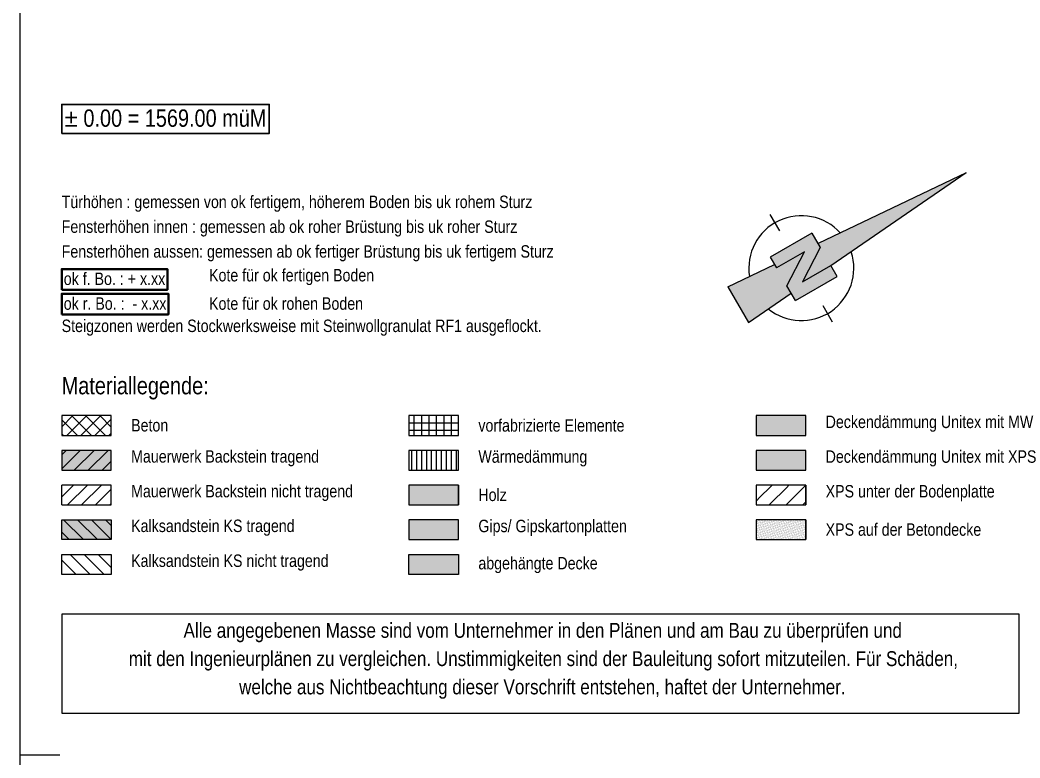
# Model space of a CAD drawing. Header units: centimetres. Extents: x 0.3 to 84.3, y 0.3 to 59.7.
# Drawn here: x 0.3 to 20.46, y 29.94 to 44.82 of the extents above; entities that cross this region are included whole.
import ezdxf

# ---------------------------------------------------------------- set-up
doc = ezdxf.new("R2010")
doc.units = ezdxf.units.CM
doc.linetypes.add('AUSGEZOGEN', pattern=[0])
doc.layers.add('Plankopf', color=7, linetype='AUSGEZOGEN', lineweight=25)
doc.styles.add('ARIALNARROW', font='ARIALN.TTF')

msp = doc.modelspace()

# ---------------------------------------------------------------- hatches: boundary and pattern name
at = {"layer": 'Plankopf', "linetype": 'AUSGEZOGEN', "lineweight": 25, "true_color": 0xc7c7c7}
h = msp.add_hatch(color=9, dxfattribs=at)
h.paths.add_polyline_path([(14.569, 39.44), (14.985, 38.719), (15.845, 39.31), (15.761, 39.456), (16.116, 40.145), (15.551, 39.819), (15.511, 39.89)])
h.paths.add_polyline_path([(16.433, 40.231), (16.076, 39.538), (16.644, 39.866), (16.647, 39.861), (19.376, 41.735), (16.388, 40.309)])
at = {"layer": 'Plankopf', "linetype": 'AUSGEZOGEN', "lineweight": 25, "true_color": 0x656565}
msp.add_hatch(color=251, dxfattribs=at).paths.add_polyline_path([(16.116, 40.145), (15.761, 39.456), (15.93, 39.163), (16.77, 39.647), (16.644, 39.866), (16.076, 39.538), (16.433, 40.231), (16.265, 40.522), (15.425, 40.037), (15.551, 39.819)])
at = {"layer": 'Plankopf', "linetype": 'AUSGEZOGEN', "lineweight": 25, "true_color": 0xf7f3ee}
msp.add_hatch(color=7, dxfattribs=at).paths.add_polyline_path([(16.14, 36.44), (16.14, 36.84), (15.14, 36.84), (15.14, 36.44)])
at = {"layer": 'Plankopf', "linetype": 'AUSGEZOGEN', "lineweight": 25}
for color, points in [(254, [(1.14, 36.14), (1.14, 35.74), (2.14, 35.74), (2.14, 36.14)]), (32, [(8.14, 35.04), (9.14, 35.04), (9.14, 35.44), (8.14, 35.44)]), (254, [(1.14, 34.74), (1.14, 34.34), (2.14, 34.34), (2.14, 34.74)])]:
    msp.add_hatch(color=color, dxfattribs=at).paths.add_polyline_path(points)
at = {"layer": 'Plankopf', "linetype": 'AUSGEZOGEN', "lineweight": 25, "true_color": 0xeff8fa}
msp.add_hatch(color=7, dxfattribs=at).paths.add_polyline_path([(15.14, 35.74), (16.14, 35.74), (16.14, 36.14), (15.14, 36.14)])
at = {"layer": 'Plankopf', "linetype": 'AUSGEZOGEN', "lineweight": 25, "true_color": 0xc7c7c7}
msp.add_hatch(color=9, dxfattribs=at).paths.add_polyline_path([(8.14, 34.34), (9.14, 34.34), (9.14, 34.74), (8.14, 34.74)])
at = {"layer": 'Plankopf', "linetype": 'AUSGEZOGEN', "lineweight": 25, "true_color": 0xe0e0ff}
msp.add_hatch(color=254, dxfattribs=at).paths.add_polyline_path([(9.14, 33.64), (9.14, 34.04), (8.14, 34.04), (8.14, 33.64)])

# ---------------------------------------------------------------- linework, layer by layer
at = {"layer": 'Plankopf', "color": 7, "linetype": 'AUSGEZOGEN', "lineweight": 25}
for p, q in [((0.3, 0.3), (0.3, 59.7)), ((19.376, 41.735), (16.388, 40.309)), ((19.376, 41.735), (16.647, 39.861)), ((15.617, 40.565), (15.425, 40.897)), ((16.265, 40.522), (15.425, 40.037)), ((16.265, 40.522), (16.433, 40.231)), ((16.116, 40.145), (15.551, 39.819)), ((15.761, 39.456), (16.116, 40.145)), ((16.433, 40.231), (16.076, 39.538)), ((15.425, 40.037), (15.551, 39.819)), ((14.569, 39.44), (15.511, 39.89)), ((16.076, 39.538), (16.644, 39.866)), ((16.77, 39.647), (16.644, 39.866)), ((15.93, 39.163), (16.77, 39.647)), ((14.569, 39.44), (14.985, 38.719)), ((14.985, 38.719), (15.845, 39.31)), ((15.93, 39.163), (15.761, 39.456)), ((16.483, 39.064), (16.674, 38.733)), ((2.14, 36.84), (1.14, 36.84)), ((1.14, 36.84), (1.14, 36.44)), ((1.14, 36.618), (1.362, 36.84)), ((1.457, 36.44), (1.14, 36.757)), ((1.245, 36.44), (1.645, 36.84)), ((1.74, 36.44), (1.34, 36.84)), ((1.528, 36.44), (1.928, 36.84)), ((2.023, 36.44), (1.623, 36.84)), ((1.811, 36.44), (2.14, 36.769)), ((2.14, 36.606), (1.906, 36.84)), ((2.14, 36.44), (2.14, 36.84)), ((9.14, 36.84), (8.14, 36.84)), ((8.14, 36.84), (8.14, 36.44)), ((8.14, 36.695), (9.14, 36.695)), ((8.248, 36.44), (8.248, 36.84)), ((8.398, 36.44), (8.398, 36.84)), ((8.548, 36.44), (8.548, 36.84)), ((8.698, 36.44), (8.698, 36.84)), ((8.848, 36.44), (8.848, 36.84)), ((8.998, 36.44), (8.998, 36.84)), ((9.14, 36.44), (9.14, 36.84)), ((16.14, 36.84), (15.14, 36.84)), ((15.14, 36.84), (15.14, 36.44)), ((16.14, 36.44), (16.14, 36.84)), ((2.093, 36.44), (2.14, 36.487)), ((8.14, 36.545), (9.14, 36.545)), ((1.174, 36.44), (1.14, 36.474)), ((1.14, 36.44), (2.14, 36.44)), ((8.14, 36.44), (9.14, 36.44)), ((15.14, 36.44), (16.14, 36.44)), ((2.14, 36.14), (1.14, 36.14)), ((1.14, 36.14), (1.14, 35.74)), ((1.14, 35.769), (1.511, 36.14)), ((1.14, 36.052), (1.228, 36.14)), ((1.393, 35.74), (1.793, 36.14)), ((1.676, 35.74), (2.076, 36.14)), ((2.14, 35.74), (2.14, 36.14)), ((9.14, 36.14), (8.14, 36.14)), ((8.14, 36.14), (8.14, 35.74)), ((8.198, 35.74), (8.198, 36.14)), ((8.298, 35.74), (8.298, 36.14)), ((8.398, 35.74), (8.398, 36.14)), ((8.498, 35.74), (8.498, 36.14)), ((8.598, 35.74), (8.598, 36.14)), ((8.698, 35.74), (8.698, 36.14)), ((8.798, 35.74), (8.798, 36.14)), ((8.898, 35.74), (8.898, 36.14)), ((8.998, 35.74), (8.998, 36.14)), ((9.098, 35.74), (9.098, 36.14)), ((9.14, 35.74), (9.14, 36.14)), ((16.14, 36.14), (15.14, 36.14)), ((15.14, 36.14), (15.14, 35.74)), ((16.14, 35.74), (16.14, 36.14)), ((1.959, 35.74), (2.14, 35.921)), ((1.14, 35.74), (2.14, 35.74)), ((8.14, 35.74), (9.14, 35.74)), ((15.14, 35.74), (16.14, 35.74)), ((2.14, 35.44), (1.14, 35.44)), ((1.14, 35.04), (1.14, 35.44)), ((1.14, 35.204), (1.376, 35.44)), ((1.259, 35.04), (1.659, 35.44)), ((1.542, 35.04), (1.942, 35.44)), ((1.825, 35.04), (2.14, 35.355)), ((2.14, 35.04), (2.14, 35.44)), ((9.14, 35.44), (8.14, 35.44)), ((8.14, 35.44), (8.14, 35.04)), ((9.14, 35.44), (9.14, 35.04)), ((9.14, 35.04), (9.14, 35.44)), ((16.14, 35.44), (15.14, 35.44)), ((15.14, 35.44), (15.14, 35.04)), ((16.14, 35.44), (16.14, 35.04)), ((16.14, 35.04), (16.14, 35.44)), ((1.14, 35.04), (2.14, 35.04)), ((2.108, 35.04), (2.14, 35.072)), ((8.14, 35.04), (9.14, 35.04)), ((15.14, 35.04), (16.14, 35.04)), ((1.14, 34.74), (2.14, 34.74)), ((1.14, 34.34), (1.14, 34.74)), ((1.577, 34.34), (1.177, 34.74)), ((1.86, 34.34), (1.46, 34.74)), ((2.14, 34.343), (1.743, 34.74)), ((2.14, 34.626), (2.026, 34.74)), ((2.14, 34.74), (2.14, 34.34)), ((9.14, 34.74), (8.14, 34.74)), ((8.14, 34.74), (8.14, 34.34)), ((9.14, 34.34), (9.14, 34.74)), ((16.14, 34.74), (15.14, 34.74)), ((15.14, 34.74), (15.14, 34.34)), ((16.14, 34.74), (16.14, 34.34)), ((16.14, 34.34), (16.14, 34.74)), ((1.294, 34.34), (1.14, 34.494)), ((2.14, 34.34), (1.14, 34.34)), ((8.14, 34.34), (9.14, 34.34)), ((15.14, 34.34), (16.14, 34.34)), ((1.14, 34.04), (2.14, 34.04)), ((1.14, 33.64), (1.14, 34.04)), ((1.429, 33.64), (1.14, 33.929)), ((1.712, 33.64), (1.312, 34.04)), ((1.994, 33.64), (1.594, 34.04)), ((2.14, 33.777), (1.877, 34.04)), ((2.14, 34.04), (2.14, 33.64)), ((8.14, 34.04), (9.14, 34.04)), ((8.14, 33.64), (8.14, 34.04)), ((9.14, 34.04), (9.14, 33.64)), ((1.146, 33.64), (1.14, 33.646)), ((2.14, 33.64), (1.14, 33.64)), ((9.14, 33.64), (8.14, 33.64)), ((1.14, 32.84), (1.14, 30.84)), ((20.44, 32.84), (1.14, 32.84)), ((20.44, 30.84), (20.44, 32.84)), ((1.14, 30.84), (20.44, 30.84)), ((0.3, 30), (1.1, 30))]:
    msp.add_line(p, q, dxfattribs=at)
at = {"layer": 'Plankopf', "color": 131, "linetype": 'AUSGEZOGEN', "lineweight": 25, "true_color": 0x70ffff}
for p, q in [((15.182, 35.16), (15.462, 35.44)), ((15.401, 35.04), (15.775, 35.414)), ((15.776, 35.415), (15.801, 35.44)), ((15.946, 35.245), (16.14, 35.439)), ((15.14, 35.118), (15.181, 35.159)), ((15.741, 35.04), (15.945, 35.244)), ((16.115, 35.075), (16.14, 35.1)), ((16.08, 35.04), (16.115, 35.074)), ((15.143, 34.728), (15.143, 34.728)), ((15.145, 34.699), (15.145, 34.699)), ((15.158, 34.715), (15.158, 34.715)), ((15.16, 34.686), (15.16, 34.686)), ((15.171, 34.73), (15.171, 34.73)), ((15.173, 34.702), (15.173, 34.702)), ((15.176, 34.673), (15.176, 34.673)), ((15.186, 34.717), (15.186, 34.717)), ((15.189, 34.689), (15.189, 34.689)), ((15.199, 34.732), (15.199, 34.732)), ((15.202, 34.704), (15.202, 34.704)), ((15.204, 34.676), (15.204, 34.676)), ((15.215, 34.719), (15.215, 34.719)), ((15.217, 34.691), (15.217, 34.691)), ((15.217, 34.691), (15.217, 34.691)), ((15.227, 34.734), (15.227, 34.734)), ((15.23, 34.706), (15.23, 34.706)), ((15.232, 34.678), (15.232, 34.678)), ((15.243, 34.721), (15.243, 34.721)), ((15.245, 34.693), (15.245, 34.693)), ((15.256, 34.737), (15.256, 34.737)), ((15.258, 34.708), (15.258, 34.708)), ((15.26, 34.68), (15.26, 34.68)), ((15.271, 34.724), (15.271, 34.724)), ((15.273, 34.695), (15.273, 34.695)), ((15.284, 34.739), (15.284, 34.739)), ((15.286, 34.711), (15.286, 34.711)), ((15.288, 34.682), (15.288, 34.682)), ((15.299, 34.726), (15.299, 34.726)), ((15.301, 34.698), (15.301, 34.698)), ((15.314, 34.713), (15.314, 34.713)), ((15.317, 34.685), (15.317, 34.685)), ((15.327, 34.728), (15.327, 34.728)), ((15.33, 34.7), (15.33, 34.7)), ((15.332, 34.672), (15.332, 34.672)), ((15.342, 34.715), (15.342, 34.715)), ((15.345, 34.687), (15.345, 34.687)), ((15.355, 34.73), (15.355, 34.73)), ((15.358, 34.702), (15.358, 34.702)), ((15.358, 34.702), (15.358, 34.702)), ((15.36, 34.674), (15.36, 34.674)), ((15.371, 34.717), (15.371, 34.717)), ((15.373, 34.689), (15.373, 34.689)), ((15.384, 34.733), (15.384, 34.733)), ((15.386, 34.705), (15.386, 34.705)), ((15.388, 34.676), (15.388, 34.676)), ((15.399, 34.72), (15.399, 34.72)), ((15.401, 34.692), (15.401, 34.692)), ((15.412, 34.735), (15.412, 34.735)), ((15.414, 34.707), (15.414, 34.707)), ((15.416, 34.679), (15.416, 34.679)), ((15.427, 34.722), (15.427, 34.722)), ((15.429, 34.694), (15.429, 34.694)), ((15.44, 34.737), (15.44, 34.737)), ((15.442, 34.709), (15.442, 34.709)), ((15.445, 34.681), (15.445, 34.681)), ((15.455, 34.724), (15.455, 34.724)), ((15.458, 34.696), (15.458, 34.696)), ((15.468, 34.739), (15.468, 34.739)), ((15.47, 34.711), (15.47, 34.711)), ((15.473, 34.683), (15.473, 34.683)), ((15.483, 34.727), (15.483, 34.727)), ((15.486, 34.698), (15.486, 34.698)), ((15.499, 34.714), (15.499, 34.714)), ((15.499, 34.714), (15.499, 34.714)), ((15.501, 34.685), (15.501, 34.685)), ((15.512, 34.729), (15.512, 34.729)), ((15.514, 34.701), (15.514, 34.701)), ((15.516, 34.672), (15.516, 34.672)), ((15.527, 34.716), (15.527, 34.716)), ((15.529, 34.688), (15.529, 34.688)), ((15.54, 34.731), (15.54, 34.731)), ((15.542, 34.703), (15.542, 34.703)), ((15.544, 34.675), (15.544, 34.675)), ((15.555, 34.718), (15.555, 34.718)), ((15.557, 34.69), (15.557, 34.69)), ((15.568, 34.733), (15.568, 34.733)), ((15.57, 34.705), (15.57, 34.705)), ((15.573, 34.677), (15.573, 34.677)), ((15.583, 34.72), (15.583, 34.72)), ((15.586, 34.692), (15.586, 34.692)), ((15.596, 34.736), (15.596, 34.736)), ((15.598, 34.707), (15.598, 34.707)), ((15.601, 34.679), (15.601, 34.679)), ((15.611, 34.723), (15.611, 34.723)), ((15.614, 34.694), (15.614, 34.694)), ((15.624, 34.738), (15.624, 34.738)), ((15.627, 34.71), (15.627, 34.71)), ((15.629, 34.681), (15.629, 34.681)), ((15.64, 34.725), (15.64, 34.725)), ((15.64, 34.725), (15.64, 34.725)), ((15.642, 34.697), (15.642, 34.697)), ((15.655, 34.712), (15.655, 34.712)), ((15.657, 34.684), (15.657, 34.684)), ((15.668, 34.727), (15.668, 34.727)), ((15.67, 34.699), (15.67, 34.699)), ((15.683, 34.714), (15.683, 34.714)), ((15.685, 34.686), (15.685, 34.686)), ((15.696, 34.729), (15.696, 34.729)), ((15.698, 34.701), (15.698, 34.701)), ((15.701, 34.673), (15.701, 34.673)), ((15.711, 34.716), (15.711, 34.716)), ((15.713, 34.688), (15.713, 34.688)), ((15.724, 34.732), (15.724, 34.732)), ((15.726, 34.704), (15.726, 34.704)), ((15.729, 34.675), (15.729, 34.675)), ((15.739, 34.719), (15.739, 34.719)), ((15.742, 34.691), (15.742, 34.691)), ((15.752, 34.734), (15.752, 34.734)), ((15.755, 34.706), (15.755, 34.706)), ((15.757, 34.678), (15.757, 34.678)), ((15.768, 34.721), (15.768, 34.721)), ((15.77, 34.693), (15.77, 34.693)), ((15.781, 34.736), (15.781, 34.736)), ((15.781, 34.736), (15.781, 34.736)), ((15.783, 34.708), (15.783, 34.708)), ((15.785, 34.68), (15.785, 34.68)), ((15.796, 34.723), (15.796, 34.723)), ((15.798, 34.695), (15.798, 34.695)), ((15.809, 34.739), (15.809, 34.739)), ((15.811, 34.71), (15.811, 34.71)), ((15.813, 34.682), (15.813, 34.682)), ((15.824, 34.726), (15.824, 34.726)), ((15.826, 34.697), (15.826, 34.697)), ((15.839, 34.713), (15.839, 34.713)), ((15.841, 34.684), (15.841, 34.684)), ((15.852, 34.728), (15.852, 34.728)), ((15.854, 34.7), (15.854, 34.7)), ((15.867, 34.715), (15.867, 34.715)), ((15.87, 34.687), (15.87, 34.687)), ((15.88, 34.73), (15.88, 34.73)), ((15.883, 34.702), (15.883, 34.702)), ((15.885, 34.674), (15.885, 34.674)), ((15.896, 34.717), (15.896, 34.717)), ((15.898, 34.689), (15.898, 34.689)), ((15.909, 34.732), (15.909, 34.732)), ((15.911, 34.704), (15.911, 34.704)), ((15.913, 34.676), (15.913, 34.676)), ((15.913, 34.676), (15.913, 34.676)), ((15.924, 34.719), (15.924, 34.719)), ((15.926, 34.691), (15.926, 34.691)), ((15.937, 34.735), (15.937, 34.735)), ((15.939, 34.706), (15.939, 34.706)), ((15.941, 34.678), (15.941, 34.678)), ((15.952, 34.722), (15.952, 34.722)), ((15.954, 34.693), (15.954, 34.693)), ((15.965, 34.737), (15.965, 34.737)), ((15.967, 34.709), (15.967, 34.709)), ((15.969, 34.681), (15.969, 34.681)), ((15.98, 34.724), (15.98, 34.724)), ((15.982, 34.696), (15.982, 34.696)), ((15.993, 34.739), (15.993, 34.739)), ((15.995, 34.711), (15.995, 34.711)), ((15.998, 34.683), (15.998, 34.683)), ((16.008, 34.726), (16.008, 34.726)), ((16.011, 34.698), (16.011, 34.698)), ((16.024, 34.713), (16.024, 34.713)), ((16.026, 34.685), (16.026, 34.685)), ((16.037, 34.728), (16.037, 34.728)), ((16.039, 34.7), (16.039, 34.7)), ((16.041, 34.672), (16.041, 34.672)), ((16.052, 34.716), (16.052, 34.716)), ((16.054, 34.687), (16.054, 34.687)), ((16.054, 34.687), (16.054, 34.687)), ((16.065, 34.731), (16.065, 34.731)), ((16.067, 34.703), (16.067, 34.703)), ((16.069, 34.674), (16.069, 34.674)), ((16.08, 34.718), (16.08, 34.718)), ((16.082, 34.69), (16.082, 34.69)), ((16.093, 34.733), (16.093, 34.733)), ((16.095, 34.705), (16.095, 34.705)), ((16.097, 34.677), (16.097, 34.677)), ((16.108, 34.72), (16.108, 34.72)), ((16.11, 34.692), (16.11, 34.692)), ((16.121, 34.735), (16.121, 34.735)), ((16.123, 34.707), (16.123, 34.707)), ((16.126, 34.679), (16.126, 34.679)), ((16.136, 34.722), (16.136, 34.722)), ((16.139, 34.694), (16.139, 34.694)), ((15.141, 34.571), (15.141, 34.571)), ((15.144, 34.543), (15.144, 34.543)), ((15.146, 34.515), (15.146, 34.515)), ((15.147, 34.671), (15.147, 34.671)), ((15.148, 34.487), (15.148, 34.487)), ((15.15, 34.643), (15.15, 34.643)), ((15.152, 34.615), (15.152, 34.615)), ((15.154, 34.587), (15.154, 34.587)), ((15.157, 34.558), (15.157, 34.558)), ((15.159, 34.53), (15.159, 34.53)), ((15.161, 34.502), (15.161, 34.502)), ((15.163, 34.658), (15.163, 34.658)), ((15.163, 34.474), (15.163, 34.474)), ((15.165, 34.63), (15.165, 34.63)), ((15.167, 34.602), (15.167, 34.602)), ((15.169, 34.574), (15.169, 34.574)), ((15.172, 34.545), (15.172, 34.545)), ((15.174, 34.517), (15.174, 34.517)), ((15.176, 34.489), (15.176, 34.489)), ((15.178, 34.645), (15.178, 34.645)), ((15.18, 34.617), (15.18, 34.617)), ((15.182, 34.589), (15.182, 34.589)), ((15.185, 34.561), (15.185, 34.561)), ((15.187, 34.532), (15.187, 34.532)), ((15.189, 34.504), (15.189, 34.504)), ((15.191, 34.66), (15.191, 34.66)), ((15.192, 34.476), (15.192, 34.476)), ((15.193, 34.632), (15.193, 34.632)), ((15.195, 34.604), (15.195, 34.604)), ((15.198, 34.576), (15.198, 34.576)), ((15.2, 34.548), (15.2, 34.548)), ((15.202, 34.519), (15.202, 34.519)), ((15.204, 34.491), (15.204, 34.491)), ((15.206, 34.647), (15.206, 34.647)), ((15.208, 34.619), (15.208, 34.619)), ((15.208, 34.619), (15.208, 34.619)), ((15.211, 34.591), (15.211, 34.591)), ((15.213, 34.563), (15.213, 34.563)), ((15.215, 34.535), (15.215, 34.535)), ((15.217, 34.507), (15.217, 34.507)), ((15.219, 34.663), (15.219, 34.663)), ((15.22, 34.478), (15.22, 34.478)), ((15.22, 34.478), (15.22, 34.478)), ((15.221, 34.635), (15.221, 34.635)), ((15.224, 34.606), (15.224, 34.606)), ((15.226, 34.578), (15.226, 34.578)), ((15.228, 34.55), (15.228, 34.55)), ((15.228, 34.55), (15.228, 34.55)), ((15.23, 34.522), (15.23, 34.522)), ((15.233, 34.494), (15.233, 34.494)), ((15.234, 34.65), (15.234, 34.65)), ((15.237, 34.622), (15.237, 34.622)), ((15.239, 34.593), (15.239, 34.593)), ((15.241, 34.565), (15.241, 34.565)), ((15.243, 34.537), (15.243, 34.537)), ((15.246, 34.509), (15.246, 34.509)), ((15.247, 34.665), (15.247, 34.665)), ((15.248, 34.481), (15.248, 34.481)), ((15.25, 34.637), (15.25, 34.637)), ((15.252, 34.609), (15.252, 34.609)), ((15.254, 34.58), (15.254, 34.58)), ((15.256, 34.552), (15.256, 34.552)), ((15.259, 34.524), (15.259, 34.524)), ((15.261, 34.496), (15.261, 34.496)), ((15.262, 34.652), (15.262, 34.652)), ((15.265, 34.624), (15.265, 34.624)), ((15.267, 34.596), (15.267, 34.596)), ((15.269, 34.567), (15.269, 34.567)), ((15.272, 34.539), (15.272, 34.539)), ((15.274, 34.511), (15.274, 34.511)), ((15.275, 34.667), (15.275, 34.667)), ((15.276, 34.483), (15.276, 34.483)), ((15.278, 34.639), (15.278, 34.639)), ((15.28, 34.611), (15.28, 34.611)), ((15.282, 34.583), (15.282, 34.583)), ((15.284, 34.554), (15.284, 34.554)), ((15.287, 34.526), (15.287, 34.526)), ((15.289, 34.498), (15.289, 34.498)), ((15.291, 34.654), (15.291, 34.654)), ((15.293, 34.626), (15.293, 34.626)), ((15.295, 34.598), (15.295, 34.598)), ((15.297, 34.57), (15.297, 34.57)), ((15.3, 34.542), (15.3, 34.542)), ((15.302, 34.513), (15.302, 34.513)), ((15.304, 34.67), (15.304, 34.67)), ((15.304, 34.485), (15.304, 34.485)), ((15.306, 34.641), (15.306, 34.641)), ((15.308, 34.613), (15.308, 34.613)), ((15.31, 34.585), (15.31, 34.585)), ((15.313, 34.557), (15.313, 34.557)), ((15.315, 34.529), (15.315, 34.529)), ((15.317, 34.5), (15.317, 34.5)), ((15.319, 34.657), (15.319, 34.657)), ((15.319, 34.472), (15.319, 34.472)), ((15.321, 34.628), (15.321, 34.628)), ((15.323, 34.6), (15.323, 34.6)), ((15.326, 34.572), (15.326, 34.572)), ((15.328, 34.544), (15.328, 34.544)), ((15.33, 34.516), (15.33, 34.516)), ((15.332, 34.487), (15.332, 34.487)), ((15.334, 34.644), (15.334, 34.644)), ((15.336, 34.615), (15.336, 34.615)), ((15.339, 34.587), (15.339, 34.587)), ((15.341, 34.559), (15.341, 34.559)), ((15.343, 34.531), (15.343, 34.531)), ((15.345, 34.503), (15.345, 34.503)), ((15.347, 34.659), (15.347, 34.659)), ((15.348, 34.474), (15.348, 34.474)), ((15.349, 34.631), (15.349, 34.631)), ((15.349, 34.631), (15.349, 34.631)), ((15.352, 34.602), (15.352, 34.602)), ((15.354, 34.574), (15.354, 34.574)), ((15.356, 34.546), (15.356, 34.546)), ((15.358, 34.518), (15.358, 34.518)), ((15.361, 34.49), (15.361, 34.49)), ((15.361, 34.49), (15.361, 34.49)), ((15.362, 34.646), (15.362, 34.646)), ((15.365, 34.618), (15.365, 34.618)), ((15.367, 34.589), (15.367, 34.589)), ((15.369, 34.561), (15.369, 34.561)), ((15.369, 34.561), (15.369, 34.561)), ((15.371, 34.533), (15.371, 34.533)), ((15.374, 34.505), (15.374, 34.505)), ((15.375, 34.661), (15.375, 34.661)), ((15.376, 34.477), (15.376, 34.477)), ((15.377, 34.633), (15.377, 34.633)), ((15.38, 34.605), (15.38, 34.605)), ((15.382, 34.577), (15.382, 34.577)), ((15.384, 34.548), (15.384, 34.548)), ((15.387, 34.52), (15.387, 34.52)), ((15.389, 34.492), (15.389, 34.492)), ((15.39, 34.648), (15.39, 34.648)), ((15.393, 34.62), (15.393, 34.62)), ((15.395, 34.592), (15.395, 34.592)), ((15.397, 34.564), (15.397, 34.564)), ((15.4, 34.535), (15.4, 34.535)), ((15.402, 34.507), (15.402, 34.507)), ((15.403, 34.663), (15.403, 34.663)), ((15.404, 34.479), (15.404, 34.479)), ((15.406, 34.635), (15.406, 34.635)), ((15.408, 34.607), (15.408, 34.607)), ((15.41, 34.579), (15.41, 34.579)), ((15.412, 34.551), (15.412, 34.551)), ((15.415, 34.522), (15.415, 34.522)), ((15.417, 34.494), (15.417, 34.494)), ((15.419, 34.65), (15.419, 34.65)), ((15.421, 34.622), (15.421, 34.622)), ((15.423, 34.594), (15.423, 34.594)), ((15.425, 34.566), (15.425, 34.566)), ((15.428, 34.538), (15.428, 34.538)), ((15.43, 34.509), (15.43, 34.509)), ((15.432, 34.666), (15.432, 34.666)), ((15.432, 34.481), (15.432, 34.481)), ((15.434, 34.637), (15.434, 34.637)), ((15.436, 34.609), (15.436, 34.609)), ((15.438, 34.581), (15.438, 34.581)), ((15.441, 34.553), (15.441, 34.553)), ((15.443, 34.525), (15.443, 34.525)), ((15.445, 34.496), (15.445, 34.496)), ((15.447, 34.653), (15.447, 34.653)), ((15.449, 34.624), (15.449, 34.624)), ((15.451, 34.596), (15.451, 34.596)), ((15.454, 34.568), (15.454, 34.568)), ((15.456, 34.54), (15.456, 34.54)), ((15.458, 34.512), (15.458, 34.512)), ((15.46, 34.668), (15.46, 34.668)), ((15.46, 34.484), (15.46, 34.484)), ((15.462, 34.64), (15.462, 34.64)), ((15.464, 34.612), (15.464, 34.612)), ((15.467, 34.583), (15.467, 34.583)), ((15.469, 34.555), (15.469, 34.555)), ((15.471, 34.527), (15.471, 34.527)), ((15.473, 34.499), (15.473, 34.499)), ((15.475, 34.655), (15.475, 34.655)), ((15.476, 34.471), (15.476, 34.471)), ((15.477, 34.627), (15.477, 34.627)), ((15.48, 34.599), (15.48, 34.599)), ((15.482, 34.57), (15.482, 34.57)), ((15.484, 34.542), (15.484, 34.542)), ((15.486, 34.514), (15.486, 34.514)), ((15.488, 34.67), (15.488, 34.67)), ((15.489, 34.486), (15.489, 34.486)), ((15.49, 34.642), (15.49, 34.642)), ((15.49, 34.642), (15.49, 34.642)), ((15.493, 34.614), (15.493, 34.614)), ((15.495, 34.586), (15.495, 34.586)), ((15.497, 34.557), (15.497, 34.557)), ((15.499, 34.529), (15.499, 34.529)), ((15.502, 34.501), (15.502, 34.501)), ((15.502, 34.501), (15.502, 34.501)), ((15.503, 34.657), (15.503, 34.657)), ((15.504, 34.473), (15.504, 34.473)), ((15.505, 34.629), (15.505, 34.629)), ((15.508, 34.601), (15.508, 34.601)), ((15.51, 34.573), (15.51, 34.573)), ((15.51, 34.573), (15.51, 34.573)), ((15.512, 34.544), (15.512, 34.544)), ((15.515, 34.516), (15.515, 34.516)), ((15.517, 34.488), (15.517, 34.488)), ((15.518, 34.644), (15.518, 34.644)), ((15.521, 34.616), (15.521, 34.616)), ((15.523, 34.588), (15.523, 34.588)), ((15.525, 34.56), (15.525, 34.56)), ((15.528, 34.531), (15.528, 34.531)), ((15.53, 34.503), (15.53, 34.503)), ((15.531, 34.659), (15.531, 34.659)), ((15.532, 34.475), (15.532, 34.475)), ((15.534, 34.631), (15.534, 34.631)), ((15.536, 34.603), (15.536, 34.603)), ((15.538, 34.575), (15.538, 34.575)), ((15.54, 34.547), (15.54, 34.547)), ((15.543, 34.519), (15.543, 34.519)), ((15.545, 34.49), (15.545, 34.49)), ((15.547, 34.647), (15.547, 34.647)), ((15.549, 34.618), (15.549, 34.618)), ((15.551, 34.59), (15.551, 34.59)), ((15.553, 34.562), (15.553, 34.562)), ((15.556, 34.534), (15.556, 34.534)), ((15.558, 34.506), (15.558, 34.506)), ((15.56, 34.662), (15.56, 34.662)), ((15.56, 34.477), (15.56, 34.477)), ((15.562, 34.634), (15.562, 34.634)), ((15.564, 34.605), (15.564, 34.605)), ((15.566, 34.577), (15.566, 34.577)), ((15.569, 34.549), (15.569, 34.549)), ((15.571, 34.521), (15.571, 34.521)), ((15.573, 34.493), (15.573, 34.493)), ((15.575, 34.649), (15.575, 34.649)), ((15.577, 34.621), (15.577, 34.621)), ((15.579, 34.592), (15.579, 34.592)), ((15.582, 34.564), (15.582, 34.564)), ((15.584, 34.536), (15.584, 34.536)), ((15.586, 34.508), (15.586, 34.508)), ((15.588, 34.664), (15.588, 34.664)), ((15.588, 34.48), (15.588, 34.48)), ((15.59, 34.636), (15.59, 34.636)), ((15.592, 34.608), (15.592, 34.608)), ((15.595, 34.579), (15.595, 34.579)), ((15.597, 34.551), (15.597, 34.551)), ((15.599, 34.523), (15.599, 34.523)), ((15.601, 34.495), (15.601, 34.495)), ((15.603, 34.651), (15.603, 34.651)), ((15.605, 34.623), (15.605, 34.623)), ((15.608, 34.595), (15.608, 34.595)), ((15.61, 34.566), (15.61, 34.566)), ((15.612, 34.538), (15.612, 34.538)), ((15.614, 34.51), (15.614, 34.51)), ((15.616, 34.666), (15.616, 34.666)), ((15.617, 34.482), (15.617, 34.482)), ((15.618, 34.638), (15.618, 34.638)), ((15.62, 34.61), (15.62, 34.61)), ((15.623, 34.582), (15.623, 34.582)), ((15.625, 34.554), (15.625, 34.554)), ((15.627, 34.525), (15.627, 34.525)), ((15.63, 34.497), (15.63, 34.497)), ((15.631, 34.653), (15.631, 34.653)), ((15.631, 34.653), (15.631, 34.653)), ((15.633, 34.625), (15.633, 34.625)), ((15.636, 34.597), (15.636, 34.597)), ((15.638, 34.569), (15.638, 34.569)), ((15.64, 34.541), (15.64, 34.541)), ((15.643, 34.512), (15.643, 34.512)), ((15.643, 34.512), (15.643, 34.512)), ((15.644, 34.669), (15.644, 34.669)), ((15.645, 34.484), (15.645, 34.484)), ((15.646, 34.64), (15.646, 34.64)), ((15.649, 34.612), (15.649, 34.612)), ((15.651, 34.584), (15.651, 34.584)), ((15.651, 34.584), (15.651, 34.584)), ((15.653, 34.556), (15.653, 34.556)), ((15.655, 34.528), (15.655, 34.528)), ((15.658, 34.499), (15.658, 34.499)), ((15.659, 34.656), (15.659, 34.656)), ((15.66, 34.471), (15.66, 34.471)), ((15.662, 34.627), (15.662, 34.627)), ((15.664, 34.599), (15.664, 34.599)), ((15.666, 34.571), (15.666, 34.571)), ((15.668, 34.543), (15.668, 34.543)), ((15.671, 34.515), (15.671, 34.515)), ((15.672, 34.671), (15.672, 34.671)), ((15.673, 34.486), (15.673, 34.486)), ((15.675, 34.643), (15.675, 34.643)), ((15.677, 34.614), (15.677, 34.614)), ((15.679, 34.586), (15.679, 34.586)), ((15.681, 34.558), (15.681, 34.558)), ((15.684, 34.53), (15.684, 34.53)), ((15.686, 34.502), (15.686, 34.502)), ((15.688, 34.658), (15.688, 34.658)), ((15.688, 34.473), (15.688, 34.473)), ((15.69, 34.63), (15.69, 34.63)), ((15.692, 34.601), (15.692, 34.601)), ((15.694, 34.573), (15.694, 34.573)), ((15.697, 34.545), (15.697, 34.545)), ((15.699, 34.517), (15.699, 34.517)), ((15.701, 34.489), (15.701, 34.489)), ((15.703, 34.645), (15.703, 34.645)), ((15.705, 34.617), (15.705, 34.617)), ((15.707, 34.589), (15.707, 34.589)), ((15.71, 34.56), (15.71, 34.56)), ((15.712, 34.532), (15.712, 34.532)), ((15.714, 34.504), (15.714, 34.504)), ((15.716, 34.66), (15.716, 34.66)), ((15.716, 34.476), (15.716, 34.476)), ((15.718, 34.632), (15.718, 34.632)), ((15.72, 34.604), (15.72, 34.604)), ((15.723, 34.576), (15.723, 34.576)), ((15.725, 34.547), (15.725, 34.547)), ((15.727, 34.519), (15.727, 34.519)), ((15.729, 34.491), (15.729, 34.491)), ((15.731, 34.647), (15.731, 34.647)), ((15.733, 34.619), (15.733, 34.619)), ((15.736, 34.591), (15.736, 34.591)), ((15.738, 34.563), (15.738, 34.563)), ((15.74, 34.534), (15.74, 34.534)), ((15.742, 34.506), (15.742, 34.506)), ((15.744, 34.662), (15.744, 34.662)), ((15.745, 34.478), (15.745, 34.478)), ((15.746, 34.634), (15.746, 34.634)), ((15.748, 34.606), (15.748, 34.606)), ((15.751, 34.578), (15.751, 34.578)), ((15.753, 34.55), (15.753, 34.55)), ((15.755, 34.521), (15.755, 34.521)), ((15.758, 34.493), (15.758, 34.493)), ((15.759, 34.649), (15.759, 34.649)), ((15.761, 34.621), (15.761, 34.621)), ((15.764, 34.593), (15.764, 34.593)), ((15.766, 34.565), (15.766, 34.565)), ((15.768, 34.537), (15.768, 34.537)), ((15.771, 34.508), (15.771, 34.508)), ((15.772, 34.665), (15.772, 34.665)), ((15.772, 34.665), (15.772, 34.665)), ((15.773, 34.48), (15.773, 34.48)), ((15.774, 34.636), (15.774, 34.636)), ((15.777, 34.608), (15.777, 34.608)), ((15.779, 34.58), (15.779, 34.58)), ((15.781, 34.552), (15.781, 34.552)), ((15.783, 34.524), (15.783, 34.524)), ((15.783, 34.524), (15.783, 34.524)), ((15.786, 34.496), (15.786, 34.496)), ((15.787, 34.652), (15.787, 34.652)), ((15.79, 34.623), (15.79, 34.623)), ((15.792, 34.595), (15.792, 34.595)), ((15.792, 34.595), (15.792, 34.595)), ((15.794, 34.567), (15.794, 34.567)), ((15.796, 34.539), (15.796, 34.539)), ((15.799, 34.511), (15.799, 34.511)), ((15.8, 34.667), (15.8, 34.667)), ((15.801, 34.483), (15.801, 34.483)), ((15.803, 34.639), (15.803, 34.639)), ((15.805, 34.611), (15.805, 34.611)), ((15.807, 34.582), (15.807, 34.582)), ((15.809, 34.554), (15.809, 34.554)), ((15.812, 34.526), (15.812, 34.526)), ((15.814, 34.498), (15.814, 34.498)), ((15.816, 34.654), (15.816, 34.654)), ((15.818, 34.626), (15.818, 34.626)), ((15.82, 34.598), (15.82, 34.598)), ((15.822, 34.569), (15.822, 34.569)), ((15.825, 34.541), (15.825, 34.541)), ((15.827, 34.513), (15.827, 34.513)), ((15.829, 34.669), (15.829, 34.669)), ((15.829, 34.485), (15.829, 34.485)), ((15.831, 34.641), (15.831, 34.641)), ((15.833, 34.613), (15.833, 34.613)), ((15.835, 34.585), (15.835, 34.585)), ((15.838, 34.556), (15.838, 34.556)), ((15.84, 34.528), (15.84, 34.528)), ((15.842, 34.5), (15.842, 34.5)), ((15.844, 34.656), (15.844, 34.656)), ((15.844, 34.472), (15.844, 34.472)), ((15.846, 34.628), (15.846, 34.628)), ((15.848, 34.6), (15.848, 34.6)), ((15.851, 34.572), (15.851, 34.572)), ((15.853, 34.543), (15.853, 34.543)), ((15.855, 34.515), (15.855, 34.515)), ((15.857, 34.671), (15.857, 34.671)), ((15.857, 34.487), (15.857, 34.487)), ((15.859, 34.643), (15.859, 34.643)), ((15.861, 34.615), (15.861, 34.615)), ((15.864, 34.587), (15.864, 34.587)), ((15.866, 34.559), (15.866, 34.559)), ((15.868, 34.531), (15.868, 34.531)), ((15.87, 34.502), (15.87, 34.502)), ((15.872, 34.658), (15.872, 34.658)), ((15.873, 34.474), (15.873, 34.474)), ((15.874, 34.63), (15.874, 34.63)), ((15.876, 34.602), (15.876, 34.602)), ((15.879, 34.574), (15.879, 34.574)), ((15.881, 34.546), (15.881, 34.546)), ((15.883, 34.518), (15.883, 34.518)), ((15.886, 34.489), (15.886, 34.489)), ((15.887, 34.646), (15.887, 34.646)), ((15.889, 34.617), (15.889, 34.617)), ((15.892, 34.589), (15.892, 34.589)), ((15.894, 34.561), (15.894, 34.561)), ((15.896, 34.533), (15.896, 34.533)), ((15.898, 34.505), (15.898, 34.505)), ((15.9, 34.661), (15.9, 34.661)), ((15.901, 34.476), (15.901, 34.476)), ((15.902, 34.633), (15.902, 34.633)), ((15.905, 34.604), (15.905, 34.604)), ((15.907, 34.576), (15.907, 34.576)), ((15.909, 34.548), (15.909, 34.548)), ((15.911, 34.52), (15.911, 34.52)), ((15.914, 34.492), (15.914, 34.492)), ((15.915, 34.648), (15.915, 34.648)), ((15.918, 34.62), (15.918, 34.62)), ((15.92, 34.591), (15.92, 34.591)), ((15.922, 34.563), (15.922, 34.563)), ((15.924, 34.535), (15.924, 34.535)), ((15.924, 34.535), (15.924, 34.535)), ((15.927, 34.507), (15.927, 34.507)), ((15.928, 34.663), (15.928, 34.663)), ((15.929, 34.479), (15.929, 34.479)), ((15.931, 34.635), (15.931, 34.635)), ((15.933, 34.607), (15.933, 34.607)), ((15.933, 34.607), (15.933, 34.607)), ((15.935, 34.578), (15.935, 34.578)), ((15.937, 34.55), (15.937, 34.55)), ((15.94, 34.522), (15.94, 34.522)), ((15.942, 34.494), (15.942, 34.494)), ((15.944, 34.65), (15.944, 34.65)), ((15.946, 34.622), (15.946, 34.622)), ((15.948, 34.594), (15.948, 34.594)), ((15.95, 34.566), (15.95, 34.566)), ((15.953, 34.537), (15.953, 34.537)), ((15.955, 34.509), (15.955, 34.509)), ((15.956, 34.665), (15.956, 34.665)), ((15.957, 34.481), (15.957, 34.481)), ((15.959, 34.637), (15.959, 34.637)), ((15.961, 34.609), (15.961, 34.609)), ((15.963, 34.581), (15.963, 34.581)), ((15.966, 34.553), (15.966, 34.553)), ((15.968, 34.524), (15.968, 34.524)), ((15.97, 34.496), (15.97, 34.496)), ((15.972, 34.652), (15.972, 34.652)), ((15.974, 34.624), (15.974, 34.624)), ((15.976, 34.596), (15.976, 34.596)), ((15.979, 34.568), (15.979, 34.568)), ((15.981, 34.54), (15.981, 34.54)), ((15.983, 34.511), (15.983, 34.511)), ((15.985, 34.668), (15.985, 34.668)), ((15.985, 34.483), (15.985, 34.483)), ((15.987, 34.639), (15.987, 34.639)), ((15.989, 34.611), (15.989, 34.611)), ((15.991, 34.583), (15.991, 34.583)), ((15.994, 34.555), (15.994, 34.555)), ((15.996, 34.527), (15.996, 34.527)), ((15.998, 34.498), (15.998, 34.498)), ((16, 34.655), (16, 34.655)), ((16.001, 34.47), (16.001, 34.47)), ((16.002, 34.626), (16.002, 34.626)), ((16.004, 34.598), (16.004, 34.598)), ((16.007, 34.57), (16.007, 34.57)), ((16.009, 34.542), (16.009, 34.542)), ((16.011, 34.514), (16.011, 34.514)), ((16.013, 34.67), (16.013, 34.67)), ((16.014, 34.485), (16.014, 34.485)), ((16.015, 34.642), (16.015, 34.642)), ((16.017, 34.613), (16.017, 34.613)), ((16.02, 34.585), (16.02, 34.585)), ((16.022, 34.557), (16.022, 34.557)), ((16.024, 34.529), (16.024, 34.529)), ((16.026, 34.501), (16.026, 34.501)), ((16.028, 34.657), (16.028, 34.657)), ((16.029, 34.473), (16.029, 34.473)), ((16.03, 34.629), (16.03, 34.629)), ((16.033, 34.6), (16.033, 34.6)), ((16.035, 34.572), (16.035, 34.572)), ((16.037, 34.544), (16.037, 34.544)), ((16.039, 34.516), (16.039, 34.516)), ((16.042, 34.488), (16.042, 34.488)), ((16.043, 34.644), (16.043, 34.644)), ((16.046, 34.616), (16.046, 34.616)), ((16.048, 34.588), (16.048, 34.588)), ((16.05, 34.559), (16.05, 34.559)), ((16.052, 34.531), (16.052, 34.531)), ((16.055, 34.503), (16.055, 34.503)), ((16.056, 34.659), (16.056, 34.659)), ((16.057, 34.475), (16.057, 34.475)), ((16.059, 34.631), (16.059, 34.631)), ((16.061, 34.603), (16.061, 34.603)), ((16.063, 34.575), (16.063, 34.575)), ((16.065, 34.546), (16.065, 34.546)), ((16.065, 34.546), (16.065, 34.546)), ((16.068, 34.518), (16.068, 34.518)), ((16.07, 34.49), (16.07, 34.49)), ((16.072, 34.646), (16.072, 34.646)), ((16.074, 34.618), (16.074, 34.618)), ((16.074, 34.618), (16.074, 34.618)), ((16.076, 34.59), (16.076, 34.59)), ((16.078, 34.562), (16.078, 34.562)), ((16.081, 34.533), (16.081, 34.533)), ((16.083, 34.505), (16.083, 34.505)), ((16.084, 34.661), (16.084, 34.661)), ((16.085, 34.477), (16.085, 34.477)), ((16.085, 34.477), (16.085, 34.477)), ((16.087, 34.633), (16.087, 34.633)), ((16.089, 34.605), (16.089, 34.605)), ((16.091, 34.577), (16.091, 34.577)), ((16.094, 34.549), (16.094, 34.549)), ((16.096, 34.52), (16.096, 34.52)), ((16.098, 34.492), (16.098, 34.492)), ((16.1, 34.648), (16.1, 34.648)), ((16.102, 34.62), (16.102, 34.62)), ((16.104, 34.592), (16.104, 34.592)), ((16.107, 34.564), (16.107, 34.564)), ((16.109, 34.536), (16.109, 34.536)), ((16.111, 34.508), (16.111, 34.508)), ((16.113, 34.664), (16.113, 34.664)), ((16.113, 34.479), (16.113, 34.479)), ((16.115, 34.635), (16.115, 34.635)), ((16.117, 34.607), (16.117, 34.607)), ((16.119, 34.579), (16.119, 34.579)), ((16.122, 34.551), (16.122, 34.551)), ((16.124, 34.523), (16.124, 34.523)), ((16.126, 34.495), (16.126, 34.495)), ((16.128, 34.651), (16.128, 34.651)), ((16.13, 34.623), (16.13, 34.623)), ((16.132, 34.594), (16.132, 34.594)), ((16.135, 34.566), (16.135, 34.566)), ((16.137, 34.538), (16.137, 34.538)), ((16.139, 34.51), (16.139, 34.51)), ((15.142, 34.387), (15.142, 34.387)), ((15.144, 34.359), (15.144, 34.359)), ((15.15, 34.459), (15.15, 34.459)), ((15.153, 34.43), (15.153, 34.43)), ((15.155, 34.402), (15.155, 34.402)), ((15.157, 34.374), (15.157, 34.374)), ((15.159, 34.346), (15.159, 34.346)), ((15.166, 34.446), (15.166, 34.446)), ((15.168, 34.417), (15.168, 34.417)), ((15.17, 34.389), (15.17, 34.389)), ((15.172, 34.361), (15.172, 34.361)), ((15.179, 34.461), (15.179, 34.461)), ((15.181, 34.433), (15.181, 34.433)), ((15.183, 34.404), (15.183, 34.404)), ((15.185, 34.376), (15.185, 34.376)), ((15.188, 34.348), (15.188, 34.348)), ((15.194, 34.448), (15.194, 34.448)), ((15.196, 34.42), (15.196, 34.42)), ((15.198, 34.392), (15.198, 34.392)), ((15.201, 34.363), (15.201, 34.363)), ((15.207, 34.463), (15.207, 34.463)), ((15.209, 34.435), (15.209, 34.435)), ((15.211, 34.407), (15.211, 34.407)), ((15.214, 34.379), (15.214, 34.379)), ((15.216, 34.35), (15.216, 34.35)), ((15.222, 34.45), (15.222, 34.45)), ((15.224, 34.422), (15.224, 34.422)), ((15.227, 34.394), (15.227, 34.394)), ((15.229, 34.366), (15.229, 34.366)), ((15.235, 34.465), (15.235, 34.465)), ((15.237, 34.437), (15.237, 34.437)), ((15.239, 34.409), (15.239, 34.409)), ((15.239, 34.409), (15.239, 34.409)), ((15.242, 34.381), (15.242, 34.381)), ((15.244, 34.353), (15.244, 34.353)), ((15.25, 34.452), (15.25, 34.452)), ((15.252, 34.424), (15.252, 34.424)), ((15.255, 34.396), (15.255, 34.396)), ((15.257, 34.368), (15.257, 34.368)), ((15.263, 34.468), (15.263, 34.468)), ((15.265, 34.439), (15.265, 34.439)), ((15.268, 34.411), (15.268, 34.411)), ((15.27, 34.383), (15.27, 34.383)), ((15.272, 34.355), (15.272, 34.355)), ((15.278, 34.455), (15.278, 34.455)), ((15.281, 34.427), (15.281, 34.427)), ((15.283, 34.398), (15.283, 34.398)), ((15.285, 34.37), (15.285, 34.37)), ((15.287, 34.342), (15.287, 34.342)), ((15.291, 34.47), (15.291, 34.47)), ((15.294, 34.442), (15.294, 34.442)), ((15.296, 34.414), (15.296, 34.414)), ((15.298, 34.385), (15.298, 34.385)), ((15.3, 34.357), (15.3, 34.357)), ((15.307, 34.457), (15.307, 34.457)), ((15.309, 34.429), (15.309, 34.429)), ((15.311, 34.401), (15.311, 34.401)), ((15.313, 34.372), (15.313, 34.372)), ((15.316, 34.344), (15.316, 34.344)), ((15.322, 34.444), (15.322, 34.444)), ((15.324, 34.416), (15.324, 34.416)), ((15.326, 34.388), (15.326, 34.388)), ((15.329, 34.359), (15.329, 34.359)), ((15.335, 34.459), (15.335, 34.459)), ((15.337, 34.431), (15.337, 34.431)), ((15.339, 34.403), (15.339, 34.403)), ((15.342, 34.375), (15.342, 34.375)), ((15.344, 34.346), (15.344, 34.346)), ((15.35, 34.446), (15.35, 34.446)), ((15.352, 34.418), (15.352, 34.418)), ((15.354, 34.39), (15.354, 34.39)), ((15.357, 34.362), (15.357, 34.362)), ((15.363, 34.461), (15.363, 34.461)), ((15.365, 34.433), (15.365, 34.433)), ((15.367, 34.405), (15.367, 34.405)), ((15.37, 34.377), (15.37, 34.377)), ((15.372, 34.349), (15.372, 34.349)), ((15.372, 34.349), (15.372, 34.349)), ((15.378, 34.449), (15.378, 34.449)), ((15.38, 34.42), (15.38, 34.42)), ((15.38, 34.42), (15.38, 34.42)), ((15.383, 34.392), (15.383, 34.392)), ((15.385, 34.364), (15.385, 34.364)), ((15.391, 34.464), (15.391, 34.464)), ((15.393, 34.436), (15.393, 34.436)), ((15.396, 34.407), (15.396, 34.407)), ((15.398, 34.379), (15.398, 34.379)), ((15.4, 34.351), (15.4, 34.351)), ((15.406, 34.451), (15.406, 34.451)), ((15.409, 34.423), (15.409, 34.423)), ((15.411, 34.394), (15.411, 34.394)), ((15.413, 34.366), (15.413, 34.366)), ((15.419, 34.466), (15.419, 34.466)), ((15.422, 34.438), (15.422, 34.438)), ((15.424, 34.41), (15.424, 34.41)), ((15.426, 34.381), (15.426, 34.381)), ((15.428, 34.353), (15.428, 34.353)), ((15.435, 34.453), (15.435, 34.453)), ((15.437, 34.425), (15.437, 34.425)), ((15.439, 34.397), (15.439, 34.397)), ((15.441, 34.369), (15.441, 34.369)), ((15.444, 34.34), (15.444, 34.34)), ((15.447, 34.468), (15.447, 34.468)), ((15.45, 34.44), (15.45, 34.44)), ((15.452, 34.412), (15.452, 34.412)), ((15.454, 34.384), (15.454, 34.384)), ((15.457, 34.356), (15.457, 34.356)), ((15.463, 34.455), (15.463, 34.455)), ((15.465, 34.427), (15.465, 34.427)), ((15.467, 34.399), (15.467, 34.399)), ((15.47, 34.371), (15.47, 34.371)), ((15.472, 34.343), (15.472, 34.343)), ((15.478, 34.442), (15.478, 34.442)), ((15.48, 34.414), (15.48, 34.414)), ((15.482, 34.386), (15.482, 34.386)), ((15.485, 34.358), (15.485, 34.358)), ((15.491, 34.458), (15.491, 34.458)), ((15.493, 34.429), (15.493, 34.429)), ((15.495, 34.401), (15.495, 34.401)), ((15.498, 34.373), (15.498, 34.373)), ((15.5, 34.345), (15.5, 34.345)), ((15.506, 34.445), (15.506, 34.445)), ((15.508, 34.416), (15.508, 34.416)), ((15.511, 34.388), (15.511, 34.388)), ((15.513, 34.36), (15.513, 34.36)), ((15.513, 34.36), (15.513, 34.36)), ((15.519, 34.46), (15.519, 34.46)), ((15.521, 34.432), (15.521, 34.432)), ((15.521, 34.432), (15.521, 34.432)), ((15.524, 34.403), (15.524, 34.403)), ((15.526, 34.375), (15.526, 34.375)), ((15.528, 34.347), (15.528, 34.347)), ((15.534, 34.447), (15.534, 34.447)), ((15.537, 34.419), (15.537, 34.419)), ((15.539, 34.391), (15.539, 34.391)), ((15.541, 34.362), (15.541, 34.362)), ((15.547, 34.462), (15.547, 34.462)), ((15.55, 34.434), (15.55, 34.434)), ((15.552, 34.406), (15.552, 34.406)), ((15.554, 34.378), (15.554, 34.378)), ((15.556, 34.349), (15.556, 34.349)), ((15.562, 34.449), (15.562, 34.449)), ((15.565, 34.421), (15.565, 34.421)), ((15.567, 34.393), (15.567, 34.393)), ((15.569, 34.365), (15.569, 34.365)), ((15.575, 34.464), (15.575, 34.464)), ((15.578, 34.436), (15.578, 34.436)), ((15.58, 34.408), (15.58, 34.408)), ((15.582, 34.38), (15.582, 34.38)), ((15.585, 34.352), (15.585, 34.352)), ((15.591, 34.451), (15.591, 34.451)), ((15.593, 34.423), (15.593, 34.423)), ((15.595, 34.395), (15.595, 34.395)), ((15.597, 34.367), (15.597, 34.367)), ((15.604, 34.467), (15.604, 34.467)), ((15.606, 34.438), (15.606, 34.438)), ((15.608, 34.41), (15.608, 34.41)), ((15.61, 34.382), (15.61, 34.382)), ((15.613, 34.354), (15.613, 34.354)), ((15.619, 34.454), (15.619, 34.454)), ((15.621, 34.426), (15.621, 34.426)), ((15.623, 34.397), (15.623, 34.397)), ((15.626, 34.369), (15.626, 34.369)), ((15.628, 34.341), (15.628, 34.341)), ((15.632, 34.469), (15.632, 34.469)), ((15.634, 34.441), (15.634, 34.441)), ((15.636, 34.413), (15.636, 34.413)), ((15.639, 34.384), (15.639, 34.384)), ((15.641, 34.356), (15.641, 34.356)), ((15.647, 34.456), (15.647, 34.456)), ((15.649, 34.428), (15.649, 34.428)), ((15.652, 34.4), (15.652, 34.4)), ((15.654, 34.371), (15.654, 34.371)), ((15.654, 34.371), (15.654, 34.371)), ((15.656, 34.343), (15.656, 34.343)), ((15.662, 34.443), (15.662, 34.443)), ((15.662, 34.443), (15.662, 34.443)), ((15.665, 34.415), (15.665, 34.415)), ((15.667, 34.387), (15.667, 34.387)), ((15.669, 34.358), (15.669, 34.358)), ((15.675, 34.458), (15.675, 34.458)), ((15.678, 34.43), (15.678, 34.43)), ((15.68, 34.402), (15.68, 34.402)), ((15.682, 34.374), (15.682, 34.374)), ((15.684, 34.345), (15.684, 34.345)), ((15.69, 34.445), (15.69, 34.445)), ((15.693, 34.417), (15.693, 34.417)), ((15.695, 34.389), (15.695, 34.389)), ((15.697, 34.361), (15.697, 34.361)), ((15.703, 34.461), (15.703, 34.461)), ((15.706, 34.432), (15.706, 34.432)), ((15.708, 34.404), (15.708, 34.404)), ((15.71, 34.376), (15.71, 34.376)), ((15.713, 34.348), (15.713, 34.348)), ((15.719, 34.448), (15.719, 34.448)), ((15.721, 34.419), (15.721, 34.419)), ((15.723, 34.391), (15.723, 34.391)), ((15.725, 34.363), (15.725, 34.363)), ((15.732, 34.463), (15.732, 34.463)), ((15.734, 34.435), (15.734, 34.435)), ((15.736, 34.406), (15.736, 34.406)), ((15.738, 34.378), (15.738, 34.378)), ((15.741, 34.35), (15.741, 34.35)), ((15.747, 34.45), (15.747, 34.45)), ((15.749, 34.422), (15.749, 34.422)), ((15.751, 34.393), (15.751, 34.393)), ((15.754, 34.365), (15.754, 34.365)), ((15.76, 34.465), (15.76, 34.465)), ((15.762, 34.437), (15.762, 34.437)), ((15.764, 34.409), (15.764, 34.409)), ((15.767, 34.38), (15.767, 34.38)), ((15.769, 34.352), (15.769, 34.352)), ((15.775, 34.452), (15.775, 34.452)), ((15.777, 34.424), (15.777, 34.424)), ((15.78, 34.396), (15.78, 34.396)), ((15.782, 34.368), (15.782, 34.368)), ((15.788, 34.467), (15.788, 34.467)), ((15.79, 34.439), (15.79, 34.439)), ((15.793, 34.411), (15.793, 34.411)), ((15.795, 34.383), (15.795, 34.383)), ((15.795, 34.383), (15.795, 34.383)), ((15.797, 34.355), (15.797, 34.355)), ((15.803, 34.454), (15.803, 34.454)), ((15.803, 34.454), (15.803, 34.454)), ((15.806, 34.426), (15.806, 34.426)), ((15.808, 34.398), (15.808, 34.398)), ((15.81, 34.37), (15.81, 34.37)), ((15.812, 34.342), (15.812, 34.342)), ((15.816, 34.47), (15.816, 34.47)), ((15.818, 34.441), (15.818, 34.441)), ((15.821, 34.413), (15.821, 34.413)), ((15.823, 34.385), (15.823, 34.385)), ((15.825, 34.357), (15.825, 34.357)), ((15.831, 34.457), (15.831, 34.457)), ((15.834, 34.428), (15.834, 34.428)), ((15.836, 34.4), (15.836, 34.4)), ((15.838, 34.372), (15.838, 34.372)), ((15.841, 34.344), (15.841, 34.344)), ((15.847, 34.444), (15.847, 34.444)), ((15.849, 34.415), (15.849, 34.415)), ((15.851, 34.387), (15.851, 34.387)), ((15.853, 34.359), (15.853, 34.359)), ((15.86, 34.459), (15.86, 34.459)), ((15.862, 34.431), (15.862, 34.431)), ((15.864, 34.403), (15.864, 34.403)), ((15.866, 34.374), (15.866, 34.374)), ((15.869, 34.346), (15.869, 34.346)), ((15.875, 34.446), (15.875, 34.446)), ((15.877, 34.418), (15.877, 34.418)), ((15.879, 34.39), (15.879, 34.39)), ((15.882, 34.361), (15.882, 34.361)), ((15.888, 34.461), (15.888, 34.461)), ((15.89, 34.433), (15.89, 34.433)), ((15.892, 34.405), (15.892, 34.405)), ((15.895, 34.377), (15.895, 34.377)), ((15.897, 34.348), (15.897, 34.348)), ((15.903, 34.448), (15.903, 34.448)), ((15.905, 34.42), (15.905, 34.42)), ((15.908, 34.392), (15.908, 34.392)), ((15.91, 34.364), (15.91, 34.364)), ((15.916, 34.463), (15.916, 34.463)), ((15.918, 34.435), (15.918, 34.435)), ((15.921, 34.407), (15.921, 34.407)), ((15.923, 34.379), (15.923, 34.379)), ((15.925, 34.351), (15.925, 34.351)), ((15.931, 34.45), (15.931, 34.45)), ((15.933, 34.422), (15.933, 34.422)), ((15.936, 34.394), (15.936, 34.394)), ((15.936, 34.394), (15.936, 34.394)), ((15.938, 34.366), (15.938, 34.366)), ((15.944, 34.466), (15.944, 34.466)), ((15.944, 34.466), (15.944, 34.466)), ((15.946, 34.438), (15.946, 34.438)), ((15.949, 34.409), (15.949, 34.409)), ((15.951, 34.381), (15.951, 34.381)), ((15.953, 34.353), (15.953, 34.353)), ((15.959, 34.453), (15.959, 34.453)), ((15.962, 34.425), (15.962, 34.425)), ((15.964, 34.396), (15.964, 34.396)), ((15.966, 34.368), (15.966, 34.368)), ((15.972, 34.468), (15.972, 34.468)), ((15.975, 34.44), (15.975, 34.44)), ((15.977, 34.412), (15.977, 34.412)), ((15.979, 34.383), (15.979, 34.383)), ((15.981, 34.355), (15.981, 34.355)), ((15.988, 34.455), (15.988, 34.455)), ((15.99, 34.427), (15.99, 34.427)), ((15.992, 34.399), (15.992, 34.399)), ((15.994, 34.37), (15.994, 34.37)), ((15.997, 34.342), (15.997, 34.342)), ((16.003, 34.442), (16.003, 34.442)), ((16.005, 34.414), (16.005, 34.414)), ((16.007, 34.386), (16.007, 34.386)), ((16.01, 34.357), (16.01, 34.357)), ((16.016, 34.457), (16.016, 34.457)), ((16.018, 34.429), (16.018, 34.429)), ((16.02, 34.401), (16.02, 34.401)), ((16.023, 34.373), (16.023, 34.373)), ((16.025, 34.345), (16.025, 34.345)), ((16.031, 34.444), (16.031, 34.444)), ((16.033, 34.416), (16.033, 34.416)), ((16.036, 34.388), (16.036, 34.388)), ((16.038, 34.36), (16.038, 34.36)), ((16.044, 34.46), (16.044, 34.46)), ((16.046, 34.431), (16.046, 34.431)), ((16.049, 34.403), (16.049, 34.403)), ((16.051, 34.375), (16.051, 34.375)), ((16.053, 34.347), (16.053, 34.347)), ((16.059, 34.447), (16.059, 34.447)), ((16.061, 34.418), (16.061, 34.418)), ((16.064, 34.39), (16.064, 34.39)), ((16.066, 34.362), (16.066, 34.362)), ((16.072, 34.462), (16.072, 34.462)), ((16.074, 34.434), (16.074, 34.434)), ((16.077, 34.405), (16.077, 34.405)), ((16.077, 34.405), (16.077, 34.405)), ((16.079, 34.377), (16.079, 34.377)), ((16.081, 34.349), (16.081, 34.349)), ((16.087, 34.449), (16.087, 34.449)), ((16.09, 34.421), (16.09, 34.421)), ((16.092, 34.392), (16.092, 34.392)), ((16.094, 34.364), (16.094, 34.364)), ((16.1, 34.464), (16.1, 34.464)), ((16.103, 34.436), (16.103, 34.436)), ((16.105, 34.408), (16.105, 34.408)), ((16.107, 34.38), (16.107, 34.38)), ((16.109, 34.351), (16.109, 34.351)), ((16.116, 34.451), (16.116, 34.451)), ((16.118, 34.423), (16.118, 34.423)), ((16.12, 34.395), (16.12, 34.395)), ((16.122, 34.367), (16.122, 34.367)), ((16.129, 34.466), (16.129, 34.466)), ((16.131, 34.438), (16.131, 34.438)), ((16.133, 34.41), (16.133, 34.41)), ((16.135, 34.382), (16.135, 34.382)), ((16.138, 34.354), (16.138, 34.354))]:
    msp.add_line(p, q, dxfattribs=at)
at = {"layer": 'Plankopf', "color": 7, "linetype": 'AUSGEZOGEN', "lineweight": 35}
msp.add_lwpolyline([(1.14, 42.531), (5.326, 42.531), (5.326, 43.115), (1.14, 43.115), (1.14, 42.531)], dxfattribs=at)
at = {"layer": 'Plankopf', "color": 7, "linetype": 'AUSGEZOGEN', "lineweight": 50}
for points in [[(1.14, 39.38), (3.27, 39.38), (3.27, 39.797), (1.14, 39.797), (1.14, 39.38)], [(1.14, 38.88), (3.293, 38.88), (3.293, 39.297), (1.14, 39.297), (1.14, 38.88)]]:
    msp.add_lwpolyline(points, dxfattribs=at)
at = {"layer": 'Plankopf', "color": 7, "linetype": 'AUSGEZOGEN', "lineweight": 25}
for start_param, end_param in [(0.359322, 2.925575), (3.657349, 6.223598)]:
    msp.add_ellipse((16.05, 39.815), major_axis=(0.985, 0.386), ratio=1, start_param=start_param, end_param=end_param, dxfattribs=at)

# ---------------------------------------------------------------- texts
at = {"layer": 'Plankopf', "color": 7, "linetype": 'AUSGEZOGEN', "lineweight": 35, "char_height": 0.35, "width": 0.175, "attachment_point": 7, "style": 'ARIALNARROW'}
for s, insert in [('±\\~0.00\\~=\\~1569.00\\~müM', (1.198, 42.66)), ('Materiallegende:', (1.14, 37.165))]:
    msp.add_mtext(s, dxfattribs=dict(at, insert=insert))
at = {"layer": 'Plankopf', "color": 7, "linetype": 'AUSGEZOGEN', "lineweight": 50, "attachment_point": 7, "style": 'ARIALNARROW'}
for s, insert, char_height, width in [('Türhöhen\\~:\\~gemessen\\~von\\~ok\\~fertigem,\\~höherem\\~Boden\\~bis\\~uk\\~rohem\\~Sturz', (1.14, 40.951), 0.25, 0.125), ('Fensterhöhen\\~innen\\~:\\~gemessen\\~ab\\~ok\\~roher\\~Brüstung\\~bis\\~uk\\~roher\\~Sturz', (1.14, 40.451), 0.25, 0.125), ('Fensterhöhen\\~aussen:\\~gemessen\\~ab\\~ok\\~fertiger\\~Brüstung\\~bis\\~uk\\~fertigem\\~Sturz', (1.14, 39.951), 0.25, 0.125), ('ok\\~f.\\~Bo.\\~:\\~+\\~x.xx', (1.182, 39.472), 0.25, 0.125), ('Kote\\~für\\~ok\\~fertigen\\~Boden', (4.111, 39.472), 0.25, 0.125), ('ok\\~r.\\~Bo.\\~:\\~\\~-\\~x.xx', (1.182, 38.972), 0.25, 0.125), ('Kote\\~für\\~ok\\~rohen\\~Boden', (4.111, 38.972), 0.25, 0.125), ('Steigzonen\\~werden\\~Stockwerksweise\\~mit\\~Steinwollgranulat\\~RF1\\~ausgeflockt.', (1.14, 38.451), 0.25, 0.125), ('Beton', (2.54, 36.518), 0.25, 0.125), ('vorfabrizierte\\~Elemente', (9.54, 36.515), 0.25, 0.125), ('Deckendämmung\\~Unitex\\~mit\\~MW', (16.54, 36.515), 0.25, 0.125), ('Mauerwerk\\~Backstein\\~tragend', (2.54, 35.818), 0.25, 0.125), ('Wärmedämmung', (9.54, 35.815), 0.25, 0.125), ('Deckendämmung\\~Unitex\\~mit\\~XPS', (16.54, 35.815), 0.25, 0.125), ('Mauerwerk\\~Backstein\\~nicht\\~tragend', (2.54, 35.118), 0.25, 0.125), ('Holz', (9.54, 35.115), 0.25, 0.125), ('XPS\\~unter\\~der\\~Bodenplatte', (16.54, 35.115), 0.25, 0.125), ('Kalksandstein\\~KS\\~tragend', (2.54, 34.418), 0.25, 0.125), ('Gips/\\~Gipskartonplatten', (9.54, 34.415), 0.25, 0.125), ('XPS\\~auf\\~der\\~Betondecke', (16.54, 34.415), 0.25, 0.125), ('Kalksandstein\\~KS\\~nicht\\~tragend', (2.54, 33.715), 0.25, 0.125), ('abgehängte\\~Decke', (9.54, 33.665), 0.25, 0.125), ('Alle\\~angegebenen\\~Masse\\~sind\\~vom\\~Unternehmer\\~in\\~den\\~Plänen\\~und\\~am\\~Bau\\~zu\\~überprüfen\\~und', (3.597, 32.27), 0.3, 0.15), ('mit\\~den\\~Ingenieurplänen\\~zu\\~vergleichen.\\~Unstimmigkeiten\\~sind\\~der\\~Bauleitung\\~sofort\\~mitzuteilen.\\~Für\\~Schäden,', (2.493, 31.7), 0.3, 0.15), ('welche\\~aus\\~Nichtbeachtung\\~dieser\\~Vorschrift\\~entstehen,\\~haftet\\~der\\~Unternehmer.', (4.717, 31.13), 0.3, 0.15)]:
    msp.add_mtext(s, dxfattribs=dict(at, insert=insert, char_height=char_height, width=width))

doc.saveas('drawing.dxf')
